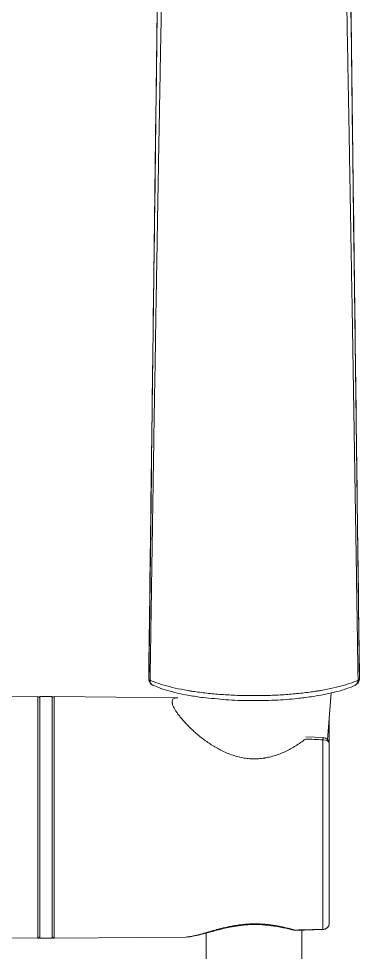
# Model space of a CAD drawing. Header units: millimetres. Extents: x 17284 to 19660, y -6011 to -2651.
# Drawn here: x 18014.2 to 18067.7, y -4081.9 to -3935.6 of the extents above; entities that cross this region are included whole.
import ezdxf

# ---------------------------------------------------------------- set-up
doc = ezdxf.new("R2010")
doc.units = ezdxf.units.MM

msp = doc.modelspace()

# ---------------------------------------------------------------- linework, layer by layer
at = {"linetype": 'Continuous', "lineweight": 18, "extrusion": (-1, -2.22045e-16, 0)}
for p, q in [((18034.67, -4037.54, 0), (18034.68, -4039.12, 0)), ((18067.7, -4037.57, 0), (18067.7, -4037.54, 0)), ((18067.7, -4039.12, 0), (18067.7, -4037.54, 0)), ((18067.68, -4039.31, 0), (18067.7, -4039.12, 0)), ((18017.25, -4041.87, 0), (18012.54, -4041.91, 0)), ((18017.55, -4060.8, 0), (18017.55, -4041.87, 0)), ((18019.53, -4041.87, 0), (18017.55, -4041.87, 0)), ((18019.53, -4041.87, 0), (18017.55, -4041.87, 0)), ((18019.53, -4060.8, 0), (18019.53, -4041.87, 0)), ((18019.53, -4041.87, 0), (18019.53, -4065.7, 0)), ((18039.16, -4042.04, 0), (18019.83, -4041.87, 0)), ((18062.71, -4048.62, 0), (18063.27, -4041.3, 0)), ((18062.97, -4049.28, 0), (18062.97, -4045.24, 0)), ((18062.02, -4048.3, 0), (18059.28, -4048.18, 0)), ((18062.97, -4049.28, 0), (18062.97, -4077.41, 0)), ((18017.55, -4060.8, 0), (18017.55, -4079.73, 0)), ((18019.53, -4060.8, 0), (18019.53, -4079.73, 0)), ((18043.68, -4078.92, 0), (18043.68, -4083.1, 0)), ((18057.63, -4078.5, 0), (18062, -4078.39, 0)), ((18058.69, -4083.1, 0), (18058.69, -4078.47, 0)), ((18012.54, -4079.69, 0), (18017.25, -4079.73, 0)), ((18017.55, -4079.73, 0), (18019.53, -4079.73, 0)), ((18017.55, -4079.73, 0), (18019.53, -4079.73, 0)), ((18019.83, -4079.73, 0), (18040.5, -4079.55, 0))]:
    msp.add_line(p, q, dxfattribs=at)
at = {"linetype": 'Continuous', "lineweight": 13, "extrusion": (-1, -2.22045e-16, 0)}
for p, q in [((18017.25, -4060.8, 0), (18017.25, -4041.87, 0)), ((18019.83, -4060.8, 0), (18019.83, -4041.87, 0)), ((18061.99, -4048.64, 0), (18061.99, -4065.6, 0)), ((18017.25, -4060.8, 0), (18017.25, -4079.73, 0)), ((18019.83, -4060.8, 0), (18019.83, -4079.73, 0)), ((18061.99, -4065.6, 0), (18061.99, -4078.34, 0)), ((18057.63, -4078.5, 0), (18057.62, -4078.45, 0)), ((18061.99, -4078.34, 0), (18062, -4078.4, 0))]:
    msp.add_line(p, q, dxfattribs=at)
at = {"linetype": 'Continuous', "lineweight": 18}
for centre, radius, start, end in [((18017.26, -4042.17, 0), 0.296, 0.0121, 90.5), ((18017.26, -4042.17, 0), 0.296, 0.0121, 90.5), ((18019.82, -4042.17, 0), 0.296, 89.5, 180), ((18019.82, -4042.17, 0), 0.296, 89.5, 180), ((18061.98, -4049.28, 0), 0.987, 0, 87.7573), ((18061.98, -4077.41, 0), 0.987, 270, 0), ((18057.61, -4077.51, 0), 0.987, 256.3814, 270), ((18017.26, -4079.43, 0), 0.296, 269.5, 0), ((18017.26, -4079.43, 0), 0.296, 269.5, 0), ((18019.82, -4079.43, 0), 0.296, 180, 270.5), ((18019.82, -4079.43, 0), 0.296, 180, 270.5)]:
    msp.add_arc(centre, radius, start, end, dxfattribs=at)
at = {"linetype": 'Continuous', "lineweight": 13}
for centre, major_axis, ratio, start_param, end_param in [((18035.73, -4039.2, 0), (0.407, 0.899), 0.838709, 2.045532, 3.163274), ((18066.64, -4039.2, 0), (-0.407, 0.899), 0.838702, 3.119917, 4.23769), ((18061.98, -4049.28, 0), (0.987, 0), 0.65542, 0, 1.56207), ((18061.98, -4077.41, 0), (0.987, 0), 0.945243, 4.721116, 6.283185)]:
    msp.add_ellipse(centre, major_axis=major_axis, ratio=ratio, start_param=start_param, end_param=end_param, dxfattribs=at)
at = {"linetype": 'Continuous', "lineweight": 18}
for points, knots in [([(18036.11, -3923.76, 0), (18036.07, -3927.24, 0), (18036.02, -3930.7, 0), (18035.79, -3949.48, 0), (18035.59, -3964.78, 0), (18035.16, -3999.23, 0), (18034.91, -4018.38, 0), (18034.67, -4037.54, 0)], [0, 0, 0, 0, 0.091539, 0.091539, 0.495083, 0.495083, 1, 1, 1, 1]), ([(18067.7, -4037.54, 0), (18067.46, -4018.38, 0), (18067.22, -3999.23, 0), (18066.78, -3964.78, 0), (18066.59, -3949.48, 0), (18066.35, -3930.7, 0), (18066.3, -3927.24, 0), (18066.26, -3923.76, 0)], [0, 0, 0, 0, 0.504912, 0.504912, 0.908455, 0.908455, 1, 1, 1, 1]), ([(18034.69, -4039.3, 0), (18034.71, -4039.39, 0), (18034.75, -4039.55, 0), (18034.89, -4039.78, 0), (18035.09, -4039.97, 0), (18035.25, -4040.06, 0), (18035.34, -4040.1, 0)], [0, 0, 0, 0, 0.236313, 0.48769, 0.745533, 1, 1, 1, 1]), ([(18034.87, -4039.3, 0), (18035.28, -4039.49, 0), (18036.21, -4039.84, 0), (18037.85, -4040.32, 0), (18039.1, -4040.6, 0), (18040.08, -4040.79, 0), (18040.59, -4040.89, 0), (18041.2, -4040.99, 0), (18041.46, -4041.03, 0), (18041.64, -4041.06, 0), (18042.44, -4041.18, 0), (18044.03, -4041.37, 0), (18046.38, -4041.57, 0), (18048.82, -4041.7, 0), (18050.47, -4041.72, 0), (18052.11, -4041.72, 0), (18053.76, -4041.69, 0), (18056.18, -4041.56, 0), (18058.51, -4041.36, 0), (18059.98, -4041.17, 0), (18060.77, -4041.05, 0), (18060.95, -4041.02, 0), (18061.3, -4040.97, 0), (18061.89, -4040.87, 0), (18063.05, -4040.65, 0), (18064.58, -4040.31, 0), (18066.19, -4039.83, 0), (18067.1, -4039.48, 0), (18067.5, -4039.3, 0)], [0, 0, 0, 0, 0.0625, 0.125, 0.1875, 0.1875, 0.21875, 0.234375, 0.242187, 0.242187, 0.25, 0.3125, 0.375, 0.4375, 0.5, 0.5, 0.5625, 0.625, 0.6875, 0.75, 0.75, 0.757812, 0.765625, 0.78125, 0.8125, 0.875, 0.9375, 1, 1, 1, 1]), ([(18067.03, -4040.1, 0), (18067.17, -4040.04, 0), (18067.37, -4039.91, 0), (18067.59, -4039.62, 0), (18067.66, -4039.42, 0), (18067.68, -4039.3, 0)], [0, 0, 0, 0, 0.377346, 0.661474, 1, 1, 1, 1]), ([(18035.34, -4040.1, 0), (18035.8, -4040.31, 0), (18036.75, -4040.68, 0), (18038.3, -4041.13, 0), (18039.72, -4041.45, 0), (18040.96, -4041.69, 0), (18042.08, -4041.87, 0), (18043.37, -4042.06, 0), (18044.37, -4042.15, 0), (18045, -4042.19, 0)], [0, 0, 0, 0, 0.211695, 0.389903, 0.537228, 0.653529, 0.749786, 0.846959, 1, 1, 1, 1]), ([(18045, -4042.19, 0), (18045.58, -4042.26, 0), (18047.37, -4042.43, 0), (18050.59, -4042.53, 0), (18053.8, -4042.48, 0), (18056.24, -4042.33, 0), (18057.75, -4042.19, 0), (18059.04, -4042.04, 0), (18060.29, -4041.88, 0), (18061.63, -4041.66, 0), (18063.02, -4041.37, 0), (18064.39, -4041.04, 0), (18065.79, -4040.61, 0), (18066.63, -4040.28, 0), (18067.03, -4040.1, 0)], [0, 0, 0, 0, 0.073926, 0.225348, 0.377426, 0.451613, 0.521334, 0.565239, 0.617693, 0.687122, 0.750646, 0.824013, 0.907172, 1, 1, 1, 1]), ([(18040.48, -4079.55, 0), (18040.81, -4079.54, 0), (18041.5, -4079.47, 0), (18042.59, -4079.21, 0), (18043.56, -4078.96, 0), (18044.41, -4078.73, 0), (18045.63, -4078.4, 0), (18047.08, -4078.05, 0), (18048.77, -4077.76, 0), (18050.32, -4077.6, 0), (18052.07, -4077.58, 0), (18053.94, -4077.75, 0), (18055.76, -4078.08, 0), (18056.85, -4078.33, 0), (18057.35, -4078.47, 0)], [0, 0, 0, 0, 0.105663, 0.200517, 0.258431, 0.312075, 0.372334, 0.488233, 0.556657, 0.632355, 0.714411, 0.805389, 0.905425, 1, 1, 1, 1]), ([(18057.62, -4078.45, 0), (18057.62, -4078.45, 0), (18057.61, -4078.45, 0), (18057.61, -4078.45, 0), (18057.6, -4078.46, 0), (18057.6, -4078.46, 0), (18057.59, -4078.46, 0), (18057.58, -4078.46, 0), (18057.58, -4078.46, 0), (18057.57, -4078.47, 0), (18057.57, -4078.47, 0), (18057.56, -4078.47, 0), (18057.56, -4078.47, 0), (18057.55, -4078.47, 0), (18057.54, -4078.47, 0), (18057.54, -4078.47, 0), (18057.53, -4078.47, 0), (18057.53, -4078.48, 0), (18057.52, -4078.48, 0), (18057.52, -4078.48, 0), (18057.51, -4078.48, 0), (18057.51, -4078.48, 0), (18057.5, -4078.48, 0), (18057.49, -4078.48, 0), (18057.49, -4078.48, 0), (18057.48, -4078.48, 0), (18057.48, -4078.48, 0), (18057.47, -4078.48, 0), (18057.47, -4078.48, 0), (18057.46, -4078.48, 0), (18057.46, -4078.48, 0), (18057.45, -4078.48, 0), (18057.45, -4078.48, 0), (18057.44, -4078.48, 0), (18057.44, -4078.48, 0), (18057.43, -4078.48, 0), (18057.43, -4078.48, 0), (18057.42, -4078.48, 0), (18057.42, -4078.48, 0), (18057.41, -4078.48, 0), (18057.41, -4078.48, 0), (18057.4, -4078.48, 0), (18057.4, -4078.48, 0), (18057.4, -4078.48, 0), (18057.39, -4078.47, 0), (18057.39, -4078.47, 0), (18057.38, -4078.47, 0), (18057.38, -4078.47, 0), (18057.37, -4078.47, 0), (18057.37, -4078.47, 0), (18057.36, -4078.47, 0), (18057.36, -4078.47, 0), (18057.36, -4078.47, 0), (18057.35, -4078.46, 0), (18057.35, -4078.46, 0), (18057.35, -4078.46, 0)], [0, 0, 0, 0, 0.021106, 0.042142, 0.063107, 0.084001, 0.104824, 0.125576, 0.146255, 0.166862, 0.187396, 0.207857, 0.228244, 0.248557, 0.268796, 0.288961, 0.309051, 0.329065, 0.349004, 0.368867, 0.388655, 0.408365, 0.428, 0.447557, 0.467037, 0.48644, 0.505765, 0.525012, 0.544181, 0.563272, 0.582284, 0.601218, 0.620073, 0.638848, 0.657545, 0.676161, 0.694699, 0.713156, 0.731534, 0.749831, 0.768048, 0.786185, 0.804242, 0.822218, 0.840113, 0.857927, 0.875661, 0.893313, 0.910885, 0.928375, 0.945784, 0.963112, 0.980358, 0.997524, 1, 1, 1, 1])]:
    msp.add_open_spline(points, degree=3, knots=knots, dxfattribs=at)
at = {"linetype": 'Continuous', "lineweight": 13}
for points, knots in [([(18034.68, -4039.12, 0), (18034.95, -4017.06, 0), (18035.23, -3994.99, 0), (18035.71, -3956.65, 0), (18035.92, -3940.39, 0), (18036.12, -3924.12, 0)], [0, 0, 0, 0, 0.575713, 0.575713, 1, 1, 1, 1]), ([(18036.82, -3924.42, 0), (18036.81, -3924.82, 0), (18036.79, -3925.6, 0), (18036.77, -3926.78, 0), (18036.75, -3927.96, 0), (18036.73, -3929.13, 0), (18036.7, -3930.3, 0), (18036.68, -3931.47, 0), (18036.66, -3932.63, 0), (18036.64, -3933.78, 0), (18036.62, -3934.94, 0), (18036.6, -3936.09, 0), (18036.58, -3937.23, 0), (18036.55, -3938.37, 0), (18036.53, -3939.51, 0), (18036.51, -3940.65, 0), (18036.49, -3941.78, 0), (18036.47, -3942.9, 0), (18036.45, -3944.02, 0), (18036.43, -3945.14, 0), (18036.41, -3946.26, 0), (18036.39, -3947.37, 0), (18036.37, -3948.48, 0), (18036.35, -3949.58, 0), (18036.33, -3950.68, 0), (18036.31, -3951.77, 0), (18036.29, -3952.86, 0), (18036.27, -3953.95, 0), (18036.25, -3955.04, 0), (18036.23, -3956.12, 0), (18036.21, -3957.19, 0), (18036.19, -3958.27, 0), (18036.17, -3959.33, 0), (18036.16, -3960.4, 0), (18036.14, -3961.46, 0), (18036.12, -3962.52, 0), (18036.1, -3963.57, 0), (18036.08, -3964.62, 0), (18036.06, -3965.66, 0), (18036.04, -3966.71, 0), (18036.03, -3967.74, 0), (18036.01, -3968.78, 0), (18035.99, -3969.81, 0), (18035.97, -3970.83, 0), (18035.96, -3971.86, 0), (18035.94, -3972.87, 0), (18035.92, -3973.89, 0), (18035.9, -3974.9, 0), (18035.89, -3975.91, 0), (18035.87, -3976.91, 0), (18035.85, -3977.91, 0), (18035.83, -3978.91, 0), (18035.82, -3979.9, 0), (18035.8, -3980.88, 0), (18035.77, -3982.72, 0), (18035.73, -3985.4, 0), (18035.67, -3988.93, 0), (18035.61, -3992.47, 0), (18035.55, -3996.03, 0), (18035.49, -3999.59, 0), (18035.43, -4003.15, 0), (18035.38, -4006.73, 0), (18035.32, -4010.32, 0), (18035.26, -4013.91, 0), (18035.21, -4017.51, 0), (18035.15, -4021.12, 0), (18035.09, -4024.74, 0), (18035.04, -4028.37, 0), (18034.98, -4032.01, 0), (18034.93, -4035.65, 0), (18034.89, -4038.09, 0), (18034.87, -4039.3, 0)], [0, 0, 0, 0, 0.010303, 0.020572, 0.030808, 0.04101, 0.05118, 0.061315, 0.071417, 0.081486, 0.091522, 0.101524, 0.111492, 0.121427, 0.131329, 0.141197, 0.151032, 0.160834, 0.170602, 0.180336, 0.190037, 0.199705, 0.20934, 0.218941, 0.228508, 0.238042, 0.247543, 0.25701, 0.266444, 0.275845, 0.285212, 0.294546, 0.303846, 0.313113, 0.322346, 0.331546, 0.340713, 0.349846, 0.358946, 0.368012, 0.377045, 0.386045, 0.395011, 0.403944, 0.412843, 0.421709, 0.430542, 0.439341, 0.448107, 0.456839, 0.465538, 0.474204, 0.482836, 0.491435, 0.5, 0.530689, 0.561453, 0.592291, 0.623205, 0.654193, 0.685256, 0.716394, 0.747606, 0.778893, 0.810256, 0.841693, 0.873204, 0.904791, 0.936453, 0.968189, 1, 1, 1, 1]), ([(18067.5, -4039.3, 0), (18067.49, -4038.68, 0), (18067.47, -4037.44, 0), (18067.44, -4035.58, 0), (18067.42, -4033.72, 0), (18067.39, -4031.86, 0), (18067.36, -4030, 0), (18067.33, -4028.14, 0), (18067.3, -4026.28, 0), (18067.27, -4024.42, 0), (18067.24, -4022.57, 0), (18067.22, -4020.71, 0), (18067.19, -4018.86, 0), (18067.16, -4017, 0), (18067.13, -4015.15, 0), (18067.1, -4013.29, 0), (18067.07, -4011.44, 0), (18067.04, -4009.59, 0), (18067.01, -4007.73, 0), (18066.98, -4005.88, 0), (18066.95, -4004.03, 0), (18066.92, -4002.18, 0), (18066.89, -4000.33, 0), (18066.86, -3998.48, 0), (18066.83, -3996.63, 0), (18066.8, -3994.79, 0), (18066.77, -3992.94, 0), (18066.74, -3991.09, 0), (18066.71, -3989.25, 0), (18066.68, -3987.4, 0), (18066.65, -3985.56, 0), (18066.62, -3983.71, 0), (18066.58, -3981.78, 0), (18066.55, -3979.76, 0), (18066.51, -3977.63, 0), (18066.48, -3975.48, 0), (18066.44, -3973.3, 0), (18066.4, -3971.1, 0), (18066.36, -3968.87, 0), (18066.32, -3966.62, 0), (18066.28, -3964.34, 0), (18066.24, -3962.04, 0), (18066.2, -3959.71, 0), (18066.16, -3957.35, 0), (18066.12, -3954.97, 0), (18066.08, -3952.56, 0), (18066.03, -3950.13, 0), (18065.99, -3947.67, 0), (18065.94, -3945.19, 0), (18065.9, -3942.68, 0), (18065.85, -3940.15, 0), (18065.8, -3937.59, 0), (18065.76, -3935.01, 0), (18065.71, -3932.4, 0), (18065.66, -3929.76, 0), (18065.61, -3927.1, 0), (18065.57, -3925.32, 0), (18065.56, -3924.42, 0)], [0, 0, 0, 0, 0.016212, 0.032418, 0.048619, 0.064815, 0.081005, 0.097189, 0.113368, 0.129541, 0.145709, 0.161871, 0.178027, 0.194178, 0.210324, 0.226464, 0.242599, 0.258728, 0.274851, 0.290969, 0.307081, 0.323188, 0.33929, 0.355386, 0.371476, 0.387561, 0.40364, 0.419714, 0.435782, 0.451845, 0.467902, 0.483954, 0.5, 0.518289, 0.5368, 0.555531, 0.574484, 0.593658, 0.613054, 0.63267, 0.652508, 0.672567, 0.692847, 0.713348, 0.734071, 0.755015, 0.77618, 0.797566, 0.819174, 0.841003, 0.863053, 0.885324, 0.907817, 0.930531, 0.953466, 0.976622, 1, 1, 1, 1]), ([(18066.25, -3924.12, 0), (18066.46, -3940.38, 0), (18066.66, -3956.64, 0), (18067.14, -3994.98, 0), (18067.42, -4017.05, 0), (18067.7, -4039.12, 0)], [0, 0, 0, 0, 0.424114, 0.424114, 1, 1, 1, 1]), ([(18059.25, -4048.52, 0), (18059, -4048.71, 0), (18058.74, -4048.89, 0), (18058.23, -4049.25, 0), (18057.97, -4049.42, 0), (18057.45, -4049.75, 0), (18057.18, -4049.9, 0), (18056.65, -4050.2, 0), (18056.39, -4050.33, 0), (18055.85, -4050.59, 0), (18055.57, -4050.71, 0), (18055.03, -4050.92, 0), (18054.47, -4051.12, 0), (18053.91, -4051.27, 0), (18053.49, -4051.37, 0), (18053.27, -4051.42, 0), (18053.02, -4051.46, 0), (18052.9, -4051.48, 0), (18052.83, -4051.49, 0), (18052.8, -4051.5, 0), (18052.79, -4051.5, 0), (18052.78, -4051.5, 0), (18052.78, -4051.5, 0), (18052.77, -4051.5, 0), (18052.77, -4051.5, 0), (18052.77, -4051.5, 0), (18052.77, -4051.5, 0), (18052.77, -4051.5, 0), (18052.47, -4051.55, 0), (18051.87, -4051.62, 0), (18050.98, -4051.63, 0), (18050.08, -4051.57, 0), (18049.19, -4051.43, 0), (18048.59, -4051.28, 0), (18048, -4051.1, 0), (18047.7, -4051, 0), (18047.1, -4050.78, 0), (18046.81, -4050.65, 0), (18046.36, -4050.45, 0), (18046.22, -4050.38, 0), (18045.99, -4050.27, 0), (18045.88, -4050.21, 0), (18045.75, -4050.14, 0), (18045.69, -4050.11, 0), (18045.66, -4050.09, 0), (18045.64, -4050.08, 0), (18045.63, -4050.08, 0), (18045.63, -4050.07, 0), (18045.62, -4050.07, 0), (18045.62, -4050.07, 0), (18045.62, -4050.07, 0), (18045.62, -4050.07, 0), (18045.62, -4050.07, 0), (18045.62, -4050.07, 0), (18045.36, -4049.93, 0), (18044.84, -4049.64, 0), (18044.11, -4049.17, 0), (18043.4, -4048.68, 0), (18042.74, -4048.17, 0), (18042.1, -4047.64, 0), (18041.71, -4047.28, 0), (18041.32, -4046.92, 0), (18041.13, -4046.74, 0), (18040.86, -4046.47, 0), (18040.73, -4046.33, 0), (18040.58, -4046.18, 0), (18040.5, -4046.1, 0), (18040.47, -4046.06, 0), (18040.45, -4046.04, 0), (18040.44, -4046.03, 0), (18040.43, -4046.02, 0), (18040.43, -4046.02, 0), (18040.43, -4046.02, 0), (18040.43, -4046.02, 0), (18040.43, -4046.02, 0), (18040.43, -4046.02, 0), (18040.25, -4045.83, 0), (18039.93, -4045.47, 0), (18039.5, -4044.95, 0), (18039.14, -4044.48, 0), (18038.85, -4044.03, 0), (18038.62, -4043.63, 0), (18038.45, -4043.27, 0), (18038.39, -4043.05, 0), (18038.36, -4042.9, 0), (18038.34, -4042.83, 0), (18038.34, -4042.75, 0), (18038.33, -4042.72, 0), (18038.33, -4042.7, 0), (18038.33, -4042.69, 0), (18038.33, -4042.68, 0), (18038.33, -4042.68, 0), (18038.33, -4042.68, 0), (18038.33, -4042.68, 0), (18038.33, -4042.68, 0), (18038.33, -4042.6, 0), (18038.35, -4042.44, 0), (18038.45, -4042.27, 0), (18038.61, -4042.14, 0), (18038.84, -4042.06, 0), (18039.05, -4042.04, 0), (18039.19, -4042.04, 0), (18039.21, -4042.04, 0)], [0, 0, 0, 0, 0.026876, 0.026876, 0.053752, 0.053752, 0.080628, 0.080628, 0.107504, 0.107504, 0.13438, 0.13438, 0.161256, 0.188131, 0.188131, 0.201569, 0.208288, 0.211648, 0.213328, 0.214168, 0.214587, 0.214797, 0.214902, 0.214955, 0.214981, 0.214994, 0.214994, 0.215007, 0.215007, 0.241883, 0.268759, 0.295635, 0.322511, 0.349387, 0.349387, 0.376263, 0.376263, 0.403139, 0.403139, 0.416577, 0.416577, 0.423296, 0.426655, 0.428335, 0.429175, 0.429595, 0.429805, 0.42991, 0.429962, 0.429989, 0.430002, 0.430008, 0.430008, 0.430015, 0.430015, 0.456891, 0.483767, 0.510643, 0.537519, 0.564394, 0.59127, 0.59127, 0.618146, 0.618146, 0.631584, 0.638303, 0.641663, 0.643343, 0.644182, 0.644602, 0.644812, 0.644917, 0.64497, 0.644996, 0.644996, 0.645022, 0.645022, 0.671898, 0.698774, 0.72565, 0.752526, 0.779402, 0.806278, 0.833154, 0.833154, 0.846592, 0.853311, 0.85667, 0.85835, 0.85919, 0.85961, 0.85982, 0.859925, 0.859925, 0.86003, 0.86003, 0.886906, 0.913782, 0.940657, 0.967533, 0.994409, 1, 1, 1, 1]), ([(18062.02, -4048.3, 0), (18062.02, -4048.3, 0), (18062.02, -4048.3, 0), (18062.02, -4048.3, 0), (18062.02, -4048.3, 0), (18062.02, -4048.3, 0), (18062.02, -4048.3, 0), (18062.02, -4048.3, 0), (18062.02, -4048.3, 0), (18062.02, -4048.3, 0), (18062.02, -4048.3, 0), (18062.01, -4048.3, 0), (18062.01, -4048.3, 0), (18062.01, -4048.3, 0), (18062.01, -4048.31, 0), (18062.01, -4048.31, 0), (18062.01, -4048.31, 0), (18062.01, -4048.31, 0), (18062.01, -4048.31, 0), (18062.01, -4048.32, 0), (18062.01, -4048.32, 0), (18062.01, -4048.32, 0), (18062.01, -4048.32, 0), (18062.01, -4048.33, 0), (18062.01, -4048.33, 0), (18062.01, -4048.33, 0), (18062.01, -4048.34, 0), (18062.01, -4048.34, 0), (18062.01, -4048.34, 0), (18062.01, -4048.35, 0), (18062.01, -4048.35, 0), (18062.01, -4048.36, 0), (18062.01, -4048.36, 0), (18062.01, -4048.36, 0), (18062.01, -4048.37, 0), (18062.01, -4048.37, 0), (18062.01, -4048.38, 0), (18062, -4048.38, 0), (18062, -4048.39, 0), (18062, -4048.4, 0), (18062, -4048.4, 0), (18062, -4048.41, 0), (18062, -4048.41, 0), (18062, -4048.42, 0), (18062, -4048.42, 0), (18062, -4048.43, 0), (18062, -4048.44, 0), (18062, -4048.44, 0), (18062, -4048.45, 0), (18062, -4048.46, 0), (18062, -4048.46, 0), (18062, -4048.47, 0), (18062, -4048.48, 0), (18062, -4048.49, 0), (18062, -4048.49, 0), (18062, -4048.5, 0), (18062, -4048.51, 0), (18061.99, -4048.52, 0), (18061.99, -4048.53, 0), (18061.99, -4048.53, 0), (18061.99, -4048.54, 0), (18061.99, -4048.55, 0), (18061.99, -4048.56, 0), (18061.99, -4048.57, 0), (18061.99, -4048.58, 0), (18061.99, -4048.59, 0), (18061.99, -4048.6, 0), (18061.99, -4048.61, 0), (18061.99, -4048.62, 0), (18061.99, -4048.63, 0), (18061.99, -4048.63, 0), (18061.99, -4048.64, 0)], [0, 0, 0, 0, 0.006665, 0.020647, 0.034648, 0.048667, 0.062705, 0.076761, 0.090836, 0.10493, 0.119043, 0.133174, 0.147323, 0.161492, 0.175679, 0.189884, 0.204109, 0.218352, 0.232613, 0.246894, 0.261193, 0.27551, 0.289847, 0.304202, 0.318576, 0.332968, 0.347379, 0.361809, 0.376258, 0.390725, 0.405211, 0.419715, 0.434239, 0.448781, 0.463342, 0.477921, 0.492519, 0.507136, 0.521772, 0.536426, 0.551099, 0.565791, 0.580502, 0.595231, 0.609979, 0.624746, 0.639531, 0.654335, 0.669158, 0.684, 0.69886, 0.713739, 0.728637, 0.743554, 0.758489, 0.773443, 0.788416, 0.803407, 0.818418, 0.833446, 0.848494, 0.863561, 0.878646, 0.893749, 0.908872, 0.924013, 0.939173, 0.954352, 0.969549, 0.984765, 1, 1, 1, 1]), ([(18040.5, -4079.55, 0), (18040.51, -4079.55, 0), (18040.62, -4079.54, 0), (18040.74, -4079.54, 0), (18040.93, -4079.52, 0), (18041.02, -4079.51, 0), (18041.14, -4079.49, 0), (18041.2, -4079.48, 0), (18041.23, -4079.47, 0), (18041.24, -4079.47, 0), (18041.25, -4079.47, 0), (18041.26, -4079.47, 0), (18041.26, -4079.47, 0), (18041.26, -4079.47, 0), (18041.26, -4079.47, 0), (18041.26, -4079.47, 0), (18041.26, -4079.47, 0), (18041.26, -4079.47, 0), (18041.26, -4079.47, 0), (18041.33, -4079.46, 0), (18041.47, -4079.43, 0), (18041.76, -4079.37, 0), (18042.15, -4079.28, 0), (18042.64, -4079.15, 0), (18043.16, -4079, 0), (18043.72, -4078.84, 0), (18044.31, -4078.67, 0), (18044.73, -4078.56, 0), (18045.05, -4078.47, 0), (18045.21, -4078.42, 0), (18045.4, -4078.37, 0), (18045.5, -4078.35, 0), (18045.55, -4078.34, 0), (18045.57, -4078.33, 0), (18045.58, -4078.33, 0), (18045.59, -4078.32, 0), (18045.59, -4078.32, 0), (18045.6, -4078.32, 0), (18045.6, -4078.32, 0), (18045.6, -4078.32, 0), (18045.6, -4078.32, 0), (18045.6, -4078.32, 0), (18045.6, -4078.32, 0), (18045.6, -4078.32, 0), (18045.72, -4078.29, 0), (18045.97, -4078.23, 0), (18046.35, -4078.13, 0), (18046.72, -4078.04, 0), (18047.1, -4077.96, 0), (18047.48, -4077.88, 0), (18047.86, -4077.81, 0), (18048.24, -4077.75, 0), (18048.62, -4077.69, 0), (18049, -4077.63, 0), (18049.39, -4077.59, 0), (18049.77, -4077.55, 0), (18050.16, -4077.52, 0), (18050.54, -4077.5, 0), (18050.93, -4077.49, 0), (18051.26, -4077.49, 0), (18051.48, -4077.49, 0), (18051.6, -4077.49, 0), (18051.65, -4077.49, 0), (18051.68, -4077.49, 0), (18051.7, -4077.49, 0), (18051.7, -4077.49, 0), (18051.71, -4077.49, 0), (18051.71, -4077.49, 0), (18051.71, -4077.49, 0), (18051.71, -4077.49, 0), (18051.71, -4077.49, 0), (18051.71, -4077.49, 0), (18051.84, -4077.5, 0), (18052.1, -4077.5, 0), (18052.48, -4077.52, 0), (18052.86, -4077.55, 0), (18053.24, -4077.58, 0), (18053.62, -4077.63, 0), (18053.99, -4077.68, 0), (18054.36, -4077.73, 0), (18054.74, -4077.79, 0), (18055.1, -4077.86, 0), (18055.47, -4077.93, 0), (18055.83, -4078.01, 0), (18056.19, -4078.09, 0), (18056.55, -4078.18, 0), (18056.91, -4078.27, 0), (18057.27, -4078.36, 0), (18057.5, -4078.42, 0), (18057.62, -4078.45, 0)], [0, 0, 0, 0, 0.002303, 0.040676, 0.040676, 0.059862, 0.069456, 0.074252, 0.076651, 0.07785, 0.078449, 0.078749, 0.078899, 0.078974, 0.079011, 0.07903, 0.07904, 0.07904, 0.079049, 0.079049, 0.098235, 0.117422, 0.155795, 0.194168, 0.232541, 0.270914, 0.309287, 0.34766, 0.34766, 0.366846, 0.376439, 0.381236, 0.383634, 0.384833, 0.385433, 0.385733, 0.385883, 0.385958, 0.385995, 0.386014, 0.386023, 0.386028, 0.386028, 0.386033, 0.386033, 0.405219, 0.424406, 0.443592, 0.462779, 0.481965, 0.501151, 0.520338, 0.539524, 0.558711, 0.577897, 0.597084, 0.61627, 0.635457, 0.654643, 0.67383, 0.683423, 0.68822, 0.690618, 0.691817, 0.692417, 0.692717, 0.692866, 0.692941, 0.692979, 0.692998, 0.692998, 0.693016, 0.693016, 0.712203, 0.731389, 0.750576, 0.769762, 0.788949, 0.808135, 0.827322, 0.846508, 0.865695, 0.884881, 0.904068, 0.923254, 0.942441, 0.961627, 0.980814, 1, 1, 1, 1])]:
    msp.add_open_spline(points, degree=3, knots=knots, dxfattribs=at)
for points in [[(18034.68, -4039.12, 0), (18034.68, -4039.13, 0), (18034.68, -4039.15, 0), (18034.69, -4039.17, 0), (18034.7, -4039.19, 0), (18034.73, -4039.22, 0), (18034.75, -4039.24, 0), (18034.79, -4039.26, 0), (18034.83, -4039.28, 0), (18034.86, -4039.3, 0), (18034.87, -4039.3, 0)], [(18067.5, -4039.3, 0), (18067.52, -4039.3, 0), (18067.55, -4039.28, 0), (18067.59, -4039.26, 0), (18067.62, -4039.24, 0), (18067.65, -4039.22, 0), (18067.67, -4039.19, 0), (18067.68, -4039.17, 0), (18067.69, -4039.15, 0), (18067.7, -4039.13, 0), (18067.7, -4039.12, 0)], [(18061.99, -4048.64, 0), (18061.07, -4048.6, 0), (18060.16, -4048.56, 0), (18059.25, -4048.52, 0)], [(18057.62, -4078.45, 0), (18059.07, -4078.41, 0), (18060.53, -4078.38, 0), (18061.99, -4078.34, 0)]]:
    msp.add_open_spline(points, degree=3, dxfattribs=at)

doc.saveas('drawing.dxf')
